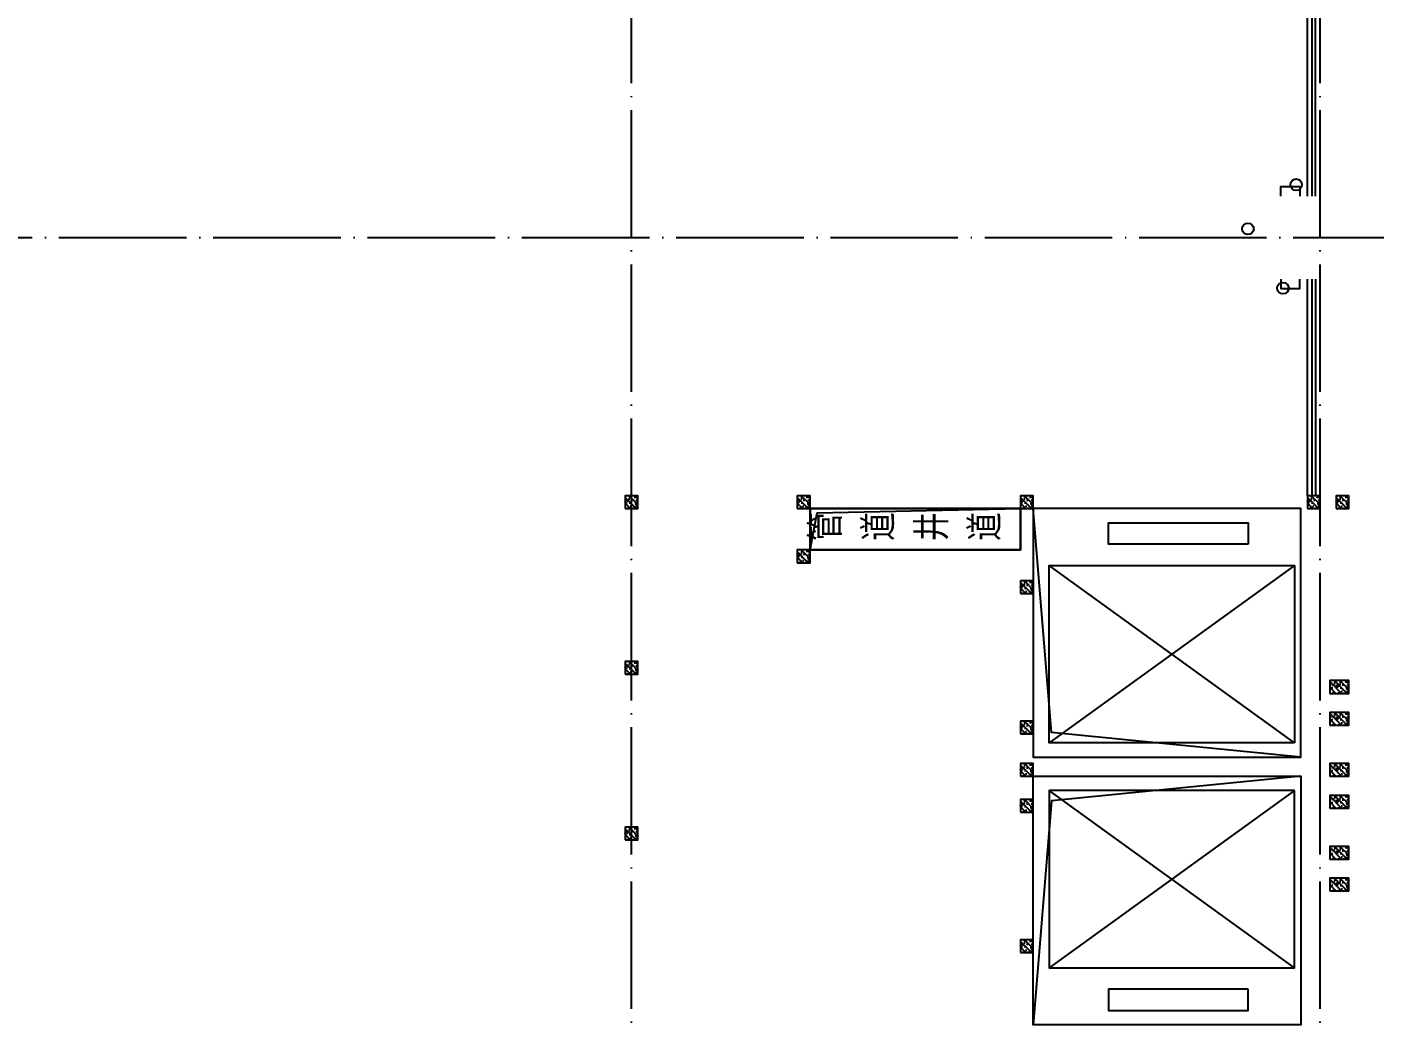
# Model space of a CAD drawing. Extents: x 6843040 to 15500510, y -6507076 to -4940511.
# Drawn here: x 8729963 to 8751243, y -5542852 to -5527201 of the extents above; entities that cross this region are included whole.
import ezdxf

# ---------------------------------------------------------------- set-up
doc = ezdxf.new("R2010")
doc.units = 0
doc.header["$LTSCALE"] = 1000
doc.header["$MEASUREMENT"] = 0
doc.linetypes.add('DOTE', pattern=[2.42, 2, -0.2, 0.02, -0.2])
for name, color, linetype in [('COLUMN', 10, 'Continuous'), ('DOTE', 8, 'DOTE'), ('E_LINE_6', 11, 'Continuous'), ('EVTR', 2, 'Continuous'), ('FLOOR', 9, 'Continuous'), ('plan-1', 40, 'Continuous'), ('plan-4', 6, 'Continuous'), ('PUB_HATCH', 8, 'Continuous'), ('RAIL', 163, 'Continuous'), ('S_SURFACE', 6, 'Continuous'), ('VPIPE-雨水', 4, 'Continuous'), ('建筑细线', 5, 'Continuous')]:
    doc.layers.add(name, color=color, linetype=linetype)
doc.styles.add('_HZTXT', font='SIMPLEX', dxfattribs={"width": 0.9, "bigfont": 'HZTXT'})

# ---------------------------------------------------------------- blocks, each defined once
blk = doc.blocks.new('Z$W@#425C139F')
at = {"layer": 'plan-4'}
for p, q in [((0, 0), (0, 3300)), ((0, 3300), (650, 3300)), ((650, 3300), (650, 0)), ((650, 0), (0, 0))]:
    blk.add_line(p, q, dxfattribs=at)
at = {"layer": 'plan-4', "insert": (142, 3300), "char_height": 500, "width": 48.63, "attachment_point": 1, "style": '_HZTXT'}
blk.add_mtext('管\\P道\\P井\\P道', dxfattribs=at)
blk = doc.blocks.new('5层构造柱0911')
at = {"layer": 'PUB_HATCH'}
h = blk.add_hatch(dxfattribs=at)
h.set_pattern_fill('钢筋混凝土', color=256, scale=25, angle=90, style=0)
h.set_pattern_definition([(134.999998, (-187066.35, -248531.92), (-44.194175, -44.194172), []), (140, (-187066.35, -248531.92), (15.68804, 179.315045), [18.75, -206.25]), (85, (-187066.35, -248531.92), (-188.048035, -34.68783), [15, -165]), (190.4514, (-187065.04, -248516.98), (-172.35988, 144.62735), [15.93505, -175.28553]), (136.1842, (-187116.35, -248531.92), (41.37976, 266.81026), [28.125, -309.375]), (186.6356, (-187112.9, -248509.68), (-243.52946, 233.66568), [23.90257, -262.92825]), (81.1842, (-187116.35, -248531.92), (-243.52964, 233.6655), [22.5, -247.5]), (111, (-187103.85, -248506.92), (100.65473, 149.22676), [18.75, -206.25]), (56, (-187103.85, -248506.92), (-181.28751, 60.82884), [15, -165]), (161.4514, (-187095.46, -248494.48), (-80.63262, 210.05566), [15.93505, -175.28553]), (127.499998, (-187066.35, -248531.92), (-83.223463, 3.039967), [0, -163, 0, -167.5, 0, -165.625]), (97.499998, (-187066.35, -248531.92), (-98.602926, 65.767388), [0, -95.5, 0, -159.25, 0, -63.125]), (57.499998, (-187066.35, -248587.67), (5.638722, 133.455609), [0, -62.5, 0, -195, 0, -258.75]), (47.499998, (-187066.35, -248612.67), (-25.02624, 145.796543), [0, -81.25, 0, -129.5, 0, -183.75])])
edge = h.paths.add_edge_path()
edge.add_line((119350, 18950), (119150, 18950))
edge.add_line((119350, 18950), (119350, 19150))
edge.add_line((119350, 19150), (119150, 19150))
edge.add_line((119150, 19150), (119150, 18950))
h = blk.add_hatch(dxfattribs=at)
h.set_pattern_fill('钢筋混凝土', color=256, scale=25, angle=90, style=0)
h.set_pattern_definition([(134.999998, (-184366.384, -248531.92), (-44.194175, -44.194172), []), (140, (-184366.38, -248531.92), (15.68804, 179.315045), [18.75, -206.25]), (85, (-184366.38, -248531.92), (-188.048035, -34.68783), [15, -165]), (190.4514, (-184365.08, -248516.98), (-172.35988, 144.62735), [15.93505, -175.28553]), (136.1842, (-184416.38, -248531.92), (41.37976, 266.81026), [28.125, -309.375]), (186.6356, (-184412.94, -248509.68), (-243.52946, 233.66568), [23.90257, -262.92825]), (81.1842, (-184416.38, -248531.92), (-243.52964, 233.6655), [22.5, -247.5]), (111, (-184403.88, -248506.92), (100.65473, 149.22676), [18.75, -206.25]), (56, (-184403.88, -248506.92), (-181.28751, 60.82884), [15, -165]), (161.4514, (-184395.5, -248494.48), (-80.63262, 210.05566), [15.93505, -175.28553]), (127.499998, (-184366.384, -248531.92), (-83.223463, 3.039967), [0, -163, 0, -167.5, 0, -165.625]), (97.499998, (-184366.38, -248531.92), (-98.602926, 65.767388), [0, -95.5, 0, -159.25, 0, -63.125]), (57.499998, (-184366.384, -248587.67), (5.638722, 133.455609), [0, -62.5, 0, -195, 0, -258.75]), (47.499998, (-184366.38, -248612.67), (-25.02624, 145.796543), [0, -81.25, 0, -129.5, 0, -183.75])])
edge = h.paths.add_edge_path()
edge.add_line((122050, 18950), (121850, 18950))
edge.add_line((122050, 18950), (122050, 19150))
edge.add_line((122050, 19150), (121850, 19150))
edge.add_line((121850, 19150), (121850, 18950))
h = blk.add_hatch(dxfattribs=at)
h.set_pattern_fill('钢筋混凝土', color=256, scale=25, angle=90, style=0)
h.set_pattern_definition([(134.999998, (-180866.357, -248531.52), (-44.194175, -44.194172), []), (140, (-180866.36, -248531.52), (15.68804, 179.315045), [18.75, -206.25]), (85, (-180866.36, -248531.52), (-188.048035, -34.68783), [15, -165]), (190.4514, (-180865.05, -248516.58), (-172.35988, 144.62735), [15.93505, -175.28553]), (136.1842, (-180916.36, -248531.52), (41.37976, 266.81026), [28.125, -309.375]), (186.6356, (-180912.9, -248509.28), (-243.52946, 233.66568), [23.90257, -262.92825]), (81.1842, (-180916.36, -248531.52), (-243.52964, 233.6655), [22.5, -247.5]), (111, (-180903.86, -248506.52), (100.65473, 149.22676), [18.75, -206.25]), (56, (-180903.86, -248506.52), (-181.28751, 60.82884), [15, -165]), (161.4514, (-180895.47, -248494.08), (-80.63262, 210.05566), [15.93505, -175.28553]), (127.499998, (-180866.357, -248531.52), (-83.223463, 3.039967), [0, -163, 0, -167.5, 0, -165.625]), (97.499998, (-180866.36, -248531.52), (-98.602926, 65.767388), [0, -95.5, 0, -159.25, 0, -63.125]), (57.499998, (-180866.36, -248587.27), (5.638722, 133.455609), [0, -62.5, 0, -195, 0, -258.75]), (47.499998, (-180866.36, -248612.27), (-25.02624, 145.796543), [0, -81.25, 0, -129.5, 0, -183.75])])
edge = h.paths.add_edge_path()
edge.add_line((125550, 18950), (125350, 18950))
edge.add_line((125550, 18950), (125550, 19150))
edge.add_line((125550, 19150), (125350, 19150))
edge.add_line((125350, 19150), (125350, 18950))
h = blk.add_hatch(dxfattribs=at)
h.set_pattern_fill('钢筋混凝土', color=256, scale=25, angle=90, style=0)
h.set_pattern_definition([(134.999998, (-176366.35, -248531.92), (-44.194175, -44.194172), []), (140, (-176366.35, -248531.92), (15.68804, 179.315045), [18.75, -206.25]), (85, (-176366.35, -248531.92), (-188.048035, -34.68783), [15, -165]), (190.4514, (-176365.04, -248516.98), (-172.35988, 144.62735), [15.93505, -175.28553]), (136.1842, (-176416.35, -248531.92), (41.37976, 266.81026), [28.125, -309.375]), (186.6356, (-176412.9, -248509.68), (-243.52946, 233.66568), [23.90257, -262.92825]), (81.1842, (-176416.35, -248531.92), (-243.52964, 233.6655), [22.5, -247.5]), (111, (-176403.85, -248506.92), (100.65473, 149.22676), [18.75, -206.25]), (56, (-176403.85, -248506.92), (-181.28751, 60.82884), [15, -165]), (161.4514, (-176395.46, -248494.48), (-80.63262, 210.05566), [15.93505, -175.28553]), (127.499998, (-176366.35, -248531.92), (-83.223463, 3.039967), [0, -163, 0, -167.5, 0, -165.625]), (97.499998, (-176366.35, -248531.92), (-98.602926, 65.767388), [0, -95.5, 0, -159.25, 0, -63.125]), (57.499998, (-176366.35, -248587.67), (5.638722, 133.455609), [0, -62.5, 0, -195, 0, -258.75]), (47.499998, (-176366.35, -248612.67), (-25.02624, 145.796543), [0, -81.25, 0, -129.5, 0, -183.75])])
edge = h.paths.add_edge_path()
edge.add_line((130050, 18950), (129850, 18950))
edge.add_line((130050, 18950), (130050, 19150))
edge.add_line((130050, 19150), (129850, 19150))
edge.add_line((129850, 19150), (129850, 18950))
h = blk.add_hatch(dxfattribs=at)
h.set_pattern_fill('钢筋混凝土', color=256, scale=25, angle=90, style=0)
h.set_pattern_definition([(134.999998, (-175916.384, -248531.92), (-44.194175, -44.194172), []), (140, (-175916.38, -248531.92), (15.68804, 179.315045), [18.75, -206.25]), (85, (-175916.38, -248531.92), (-188.048035, -34.68783), [15, -165]), (190.4514, (-175915.08, -248516.98), (-172.35988, 144.62735), [15.93505, -175.28553]), (136.1842, (-175966.38, -248531.92), (41.37976, 266.81026), [28.125, -309.375]), (186.6356, (-175962.94, -248509.68), (-243.52946, 233.66568), [23.90257, -262.92825]), (81.1842, (-175966.38, -248531.92), (-243.52964, 233.6655), [22.5, -247.5]), (111, (-175953.88, -248506.92), (100.65473, 149.22676), [18.75, -206.25]), (56, (-175953.88, -248506.92), (-181.28751, 60.82884), [15, -165]), (161.4514, (-175945.5, -248494.48), (-80.63262, 210.05566), [15.93505, -175.28553]), (127.499998, (-175916.384, -248531.92), (-83.223463, 3.039967), [0, -163, 0, -167.5, 0, -165.625]), (97.499998, (-175916.38, -248531.92), (-98.602926, 65.767388), [0, -95.5, 0, -159.25, 0, -63.125]), (57.499998, (-175916.384, -248587.67), (5.638722, 133.455609), [0, -62.5, 0, -195, 0, -258.75]), (47.499998, (-175916.38, -248612.67), (-25.02624, 145.796543), [0, -81.25, 0, -129.5, 0, -183.75])])
edge = h.paths.add_edge_path()
edge.add_line((130500, 18950), (130300, 18950))
edge.add_line((130500, 18950), (130500, 19150))
edge.add_line((130500, 19150), (130300, 19150))
edge.add_line((130300, 19150), (130300, 18950))
h = blk.add_hatch(dxfattribs=at)
h.set_pattern_fill('钢筋混凝土', color=256, scale=25, angle=90, style=0)
h.set_pattern_definition([(134.999998, (-184366.384, -249382), (-44.194175, -44.194172), []), (140, (-184366.38, -249382), (15.68804, 179.315045), [18.75, -206.25]), (85, (-184366.38, -249382), (-188.048035, -34.68783), [15, -165]), (190.4514, (-184365.08, -249367.06), (-172.35988, 144.62735), [15.93505, -175.28553]), (136.1842, (-184416.38, -249382), (41.37976, 266.81026), [28.125, -309.375]), (186.6356, (-184412.94, -249359.76), (-243.52946, 233.66568), [23.90257, -262.92825]), (81.1842, (-184416.38, -249382), (-243.52964, 233.6655), [22.5, -247.5]), (111, (-184403.88, -249357), (100.65473, 149.22676), [18.75, -206.25]), (56, (-184403.88, -249357), (-181.28751, 60.82884), [15, -165]), (161.4514, (-184395.5, -249344.56), (-80.63262, 210.05566), [15.93505, -175.28553]), (127.499998, (-184366.384, -249382), (-83.223463, 3.039967), [0, -163, 0, -167.5, 0, -165.625]), (97.499998, (-184366.38, -249382), (-98.602926, 65.767388), [0, -95.5, 0, -159.25, 0, -63.125]), (57.499998, (-184366.384, -249437.75), (5.638722, 133.455609), [0, -62.5, 0, -195, 0, -258.75]), (47.499998, (-184366.38, -249462.75), (-25.02624, 145.796543), [0, -81.25, 0, -129.5, 0, -183.75])])
edge = h.paths.add_edge_path()
edge.add_line((122050, 18100), (121850, 18100))
edge.add_line((122050, 18100), (122050, 18300))
edge.add_line((122050, 18300), (121850, 18300))
edge.add_line((121850, 18300), (121850, 18100))
h = blk.add_hatch(dxfattribs=at)
h.set_pattern_fill('钢筋混凝土', color=256, scale=25, angle=90, style=0)
h.set_pattern_definition([(134.999998, (-180866.384, -249866.92), (-44.194175, -44.194172), []), (140, (-180866.38, -249866.92), (15.68804, 179.315045), [18.75, -206.25]), (85, (-180866.38, -249866.92), (-188.048035, -34.68783), [15, -165]), (190.4514, (-180865.08, -249851.98), (-172.35988, 144.62735), [15.93505, -175.28553]), (136.1842, (-180916.38, -249866.92), (41.37976, 266.81026), [28.125, -309.375]), (186.6356, (-180912.94, -249844.68), (-243.52946, 233.66568), [23.90257, -262.92825]), (81.1842, (-180916.38, -249866.92), (-243.52964, 233.6655), [22.5, -247.5]), (111, (-180903.88, -249841.92), (100.65473, 149.22676), [18.75, -206.25]), (56, (-180903.88, -249841.92), (-181.28751, 60.82884), [15, -165]), (161.4514, (-180895.5, -249829.48), (-80.63262, 210.05566), [15.93505, -175.28553]), (127.499998, (-180866.384, -249866.92), (-83.223463, 3.039967), [0, -163, 0, -167.5, 0, -165.625]), (97.499998, (-180866.38, -249866.92), (-98.602926, 65.767388), [0, -95.5, 0, -159.25, 0, -63.125]), (57.499998, (-180866.384, -249922.67), (5.638722, 133.455609), [0, -62.5, 0, -195, 0, -258.75]), (47.499998, (-180866.38, -249947.67), (-25.02624, 145.796543), [0, -81.25, 0, -129.5, 0, -183.75])])
edge = h.paths.add_edge_path()
edge.add_line((125550, 17615), (125350, 17615))
edge.add_line((125550, 17615), (125550, 17815))
edge.add_line((125550, 17815), (125350, 17815))
edge.add_line((125350, 17815), (125350, 17615))
h = blk.add_hatch(dxfattribs=at)
h.set_pattern_fill('钢筋混凝土', color=256, scale=25, angle=90, style=0)
h.set_pattern_definition([(134.999998, (-187066.35, -251131.52), (-44.194175, -44.194172), []), (140, (-187066.35, -251131.52), (15.68804, 179.315045), [18.75, -206.25]), (85, (-187066.35, -251131.52), (-188.048035, -34.68783), [15, -165]), (190.4514, (-187065.04, -251116.58), (-172.35988, 144.62735), [15.93505, -175.28553]), (136.1842, (-187116.35, -251131.52), (41.37976, 266.81026), [28.125, -309.375]), (186.6356, (-187112.9, -251109.28), (-243.52946, 233.66568), [23.90257, -262.92825]), (81.1842, (-187116.35, -251131.52), (-243.52964, 233.6655), [22.5, -247.5]), (111, (-187103.85, -251106.52), (100.65473, 149.22676), [18.75, -206.25]), (56, (-187103.85, -251106.52), (-181.28751, 60.82884), [15, -165]), (161.4514, (-187095.46, -251094.08), (-80.63262, 210.05566), [15.93505, -175.28553]), (127.499998, (-187066.35, -251131.52), (-83.223463, 3.039967), [0, -163, 0, -167.5, 0, -165.625]), (97.499998, (-187066.35, -251131.52), (-98.602926, 65.767388), [0, -95.5, 0, -159.25, 0, -63.125]), (57.499998, (-187066.35, -251187.27), (5.638722, 133.455609), [0, -62.5, 0, -195, 0, -258.75]), (47.499998, (-187066.35, -251212.27), (-25.02624, 145.796543), [0, -81.25, 0, -129.5, 0, -183.75])])
edge = h.paths.add_edge_path()
edge.add_line((119350, 16350), (119150, 16350))
edge.add_line((119350, 16350), (119350, 16550))
edge.add_line((119350, 16550), (119150, 16550))
edge.add_line((119150, 16550), (119150, 16350))
h = blk.add_hatch(dxfattribs=at)
h.set_pattern_fill('钢筋混凝土', color=256, scale=25, angle=90, style=0)
h.set_pattern_definition([(134.999998, (-175916.384, -251431.52), (-44.194175, -44.194172), []), (140, (-175916.38, -251431.52), (15.68804, 179.315045), [18.75, -206.25]), (85, (-175916.38, -251431.52), (-188.048035, -34.68783), [15, -165]), (190.4514, (-175915.08, -251416.58), (-172.35988, 144.62735), [15.93505, -175.28553]), (136.1842, (-175966.38, -251431.52), (41.37976, 266.81026), [28.125, -309.375]), (186.6356, (-175962.94, -251409.28), (-243.52946, 233.66568), [23.90257, -262.92825]), (81.1842, (-175966.38, -251431.52), (-243.52964, 233.6655), [22.5, -247.5]), (111, (-175953.88, -251406.52), (100.65473, 149.22676), [18.75, -206.25]), (56, (-175953.88, -251406.52), (-181.28751, 60.82884), [15, -165]), (161.4514, (-175945.5, -251394.08), (-80.63262, 210.05566), [15.93505, -175.28553]), (127.499998, (-175916.384, -251431.52), (-83.223463, 3.039967), [0, -163, 0, -167.5, 0, -165.625]), (97.499998, (-175916.38, -251431.52), (-98.602926, 65.767388), [0, -95.5, 0, -159.25, 0, -63.125]), (57.499998, (-175916.384, -251487.27), (5.638722, 133.455609), [0, -62.5, 0, -195, 0, -258.75]), (47.499998, (-175916.38, -251512.27), (-25.02624, 145.796543), [0, -81.25, 0, -129.5, 0, -183.75])])
edge = h.paths.add_edge_path()
edge.add_line((130500, 16050), (130200, 16050))
edge.add_line((130500, 16050), (130500, 16250))
edge.add_line((130500, 16250), (130200, 16250))
edge.add_line((130200, 16250), (130200, 16050))
h = blk.add_hatch(dxfattribs=at)
h.set_pattern_fill('钢筋混凝土', color=256, scale=25, angle=90, style=0)
h.set_pattern_definition([(134.999998, (-175916.384, -251931.52), (-44.194175, -44.194172), []), (140, (-175916.38, -251931.52), (15.68804, 179.315045), [18.75, -206.25]), (85, (-175916.38, -251931.52), (-188.048035, -34.68783), [15, -165]), (190.4514, (-175915.08, -251916.58), (-172.35988, 144.62735), [15.93505, -175.28553]), (136.1842, (-175966.38, -251931.52), (41.37976, 266.81026), [28.125, -309.375]), (186.6356, (-175962.94, -251909.28), (-243.52946, 233.66568), [23.90257, -262.92825]), (81.1842, (-175966.38, -251931.52), (-243.52964, 233.6655), [22.5, -247.5]), (111, (-175953.88, -251906.52), (100.65473, 149.22676), [18.75, -206.25]), (56, (-175953.88, -251906.52), (-181.28751, 60.82884), [15, -165]), (161.4514, (-175945.5, -251894.08), (-80.63262, 210.05566), [15.93505, -175.28553]), (127.499998, (-175916.384, -251931.52), (-83.223463, 3.039967), [0, -163, 0, -167.5, 0, -165.625]), (97.499998, (-175916.38, -251931.52), (-98.602926, 65.767388), [0, -95.5, 0, -159.25, 0, -63.125]), (57.499998, (-175916.384, -251987.27), (5.638722, 133.455609), [0, -62.5, 0, -195, 0, -258.75]), (47.499998, (-175916.38, -252012.27), (-25.02624, 145.796543), [0, -81.25, 0, -129.5, 0, -183.75])])
edge = h.paths.add_edge_path()
edge.add_line((130500, 15550), (130200, 15550))
edge.add_line((130500, 15550), (130500, 15750))
edge.add_line((130500, 15750), (130200, 15750))
edge.add_line((130200, 15750), (130200, 15550))
h = blk.add_hatch(dxfattribs=at)
h.set_pattern_fill('钢筋混凝土', color=256, scale=25, angle=90, style=0)
h.set_pattern_definition([(134.999998, (-180866.384, -252066.92), (-44.194175, -44.194172), []), (140, (-180866.38, -252066.92), (15.68804, 179.315045), [18.75, -206.25]), (85, (-180866.38, -252066.92), (-188.048035, -34.68783), [15, -165]), (190.4514, (-180865.08, -252051.98), (-172.35988, 144.62735), [15.93505, -175.28553]), (136.1842, (-180916.38, -252066.92), (41.37976, 266.81026), [28.125, -309.375]), (186.6356, (-180912.94, -252044.68), (-243.52946, 233.66568), [23.90257, -262.92825]), (81.1842, (-180916.38, -252066.92), (-243.52964, 233.6655), [22.5, -247.5]), (111, (-180903.88, -252041.92), (100.65473, 149.22676), [18.75, -206.25]), (56, (-180903.88, -252041.92), (-181.28751, 60.82884), [15, -165]), (161.4514, (-180895.5, -252029.48), (-80.63262, 210.05566), [15.93505, -175.28553]), (127.499998, (-180866.384, -252066.92), (-83.223463, 3.039967), [0, -163, 0, -167.5, 0, -165.625]), (97.499998, (-180866.38, -252066.92), (-98.602926, 65.767388), [0, -95.5, 0, -159.25, 0, -63.125]), (57.499998, (-180866.384, -252122.67), (5.638722, 133.455609), [0, -62.5, 0, -195, 0, -258.75]), (47.499998, (-180866.38, -252147.67), (-25.02624, 145.796543), [0, -81.25, 0, -129.5, 0, -183.75])])
edge = h.paths.add_edge_path()
edge.add_line((125550, 15415), (125350, 15415))
edge.add_line((125550, 15415), (125550, 15615))
edge.add_line((125550, 15615), (125350, 15615))
edge.add_line((125350, 15615), (125350, 15415))
h = blk.add_hatch(dxfattribs=at)
h.set_pattern_fill('钢筋混凝土', color=256, scale=25, angle=90, style=0)
h.set_pattern_definition([(134.999998, (-180866.357, -252731.52), (-44.194175, -44.194172), []), (140, (-180866.36, -252731.52), (15.68804, 179.315045), [18.75, -206.25]), (85, (-180866.36, -252731.52), (-188.048035, -34.68783), [15, -165]), (190.4514, (-180865.05, -252716.58), (-172.35988, 144.62735), [15.93505, -175.28553]), (136.1842, (-180916.36, -252731.52), (41.37976, 266.81026), [28.125, -309.375]), (186.6356, (-180912.9, -252709.28), (-243.52946, 233.66568), [23.90257, -262.92825]), (81.1842, (-180916.36, -252731.52), (-243.52964, 233.6655), [22.5, -247.5]), (111, (-180903.86, -252706.52), (100.65473, 149.22676), [18.75, -206.25]), (56, (-180903.86, -252706.52), (-181.28751, 60.82884), [15, -165]), (161.4514, (-180895.47, -252694.08), (-80.63262, 210.05566), [15.93505, -175.28553]), (127.499998, (-180866.357, -252731.52), (-83.223463, 3.039967), [0, -163, 0, -167.5, 0, -165.625]), (97.499998, (-180866.36, -252731.52), (-98.602926, 65.767388), [0, -95.5, 0, -159.25, 0, -63.125]), (57.499998, (-180866.36, -252787.27), (5.638722, 133.455609), [0, -62.5, 0, -195, 0, -258.75]), (47.499998, (-180866.36, -252812.27), (-25.02624, 145.796543), [0, -81.25, 0, -129.5, 0, -183.75])])
edge = h.paths.add_edge_path()
edge.add_line((125550, 14750), (125350, 14750))
edge.add_line((125550, 14750), (125550, 14950))
edge.add_line((125550, 14950), (125350, 14950))
edge.add_line((125350, 14950), (125350, 14750))
h = blk.add_hatch(dxfattribs=at)
h.set_pattern_fill('钢筋混凝土', color=256, scale=25, angle=90, style=0)
h.set_pattern_definition([(134.999998, (-175916.384, -252731.516), (-44.194175, -44.194172), []), (140, (-175916.38, -252731.52), (15.68804, 179.315045), [18.75, -206.25]), (85, (-175916.38, -252731.52), (-188.048035, -34.68783), [15, -165]), (190.4514, (-175915.08, -252716.57), (-172.35988, 144.62735), [15.93505, -175.28553]), (136.1842, (-175966.38, -252731.52), (41.37976, 266.81026), [28.125, -309.375]), (186.6356, (-175962.94, -252709.28), (-243.52946, 233.66568), [23.90257, -262.92825]), (81.1842, (-175966.38, -252731.52), (-243.52964, 233.6655), [22.5, -247.5]), (111, (-175953.88, -252706.52), (100.65473, 149.22676), [18.75, -206.25]), (56, (-175953.88, -252706.52), (-181.28751, 60.82884), [15, -165]), (161.4514, (-175945.5, -252694.08), (-80.63262, 210.05566), [15.93505, -175.28553]), (127.499998, (-175916.384, -252731.516), (-83.223463, 3.039967), [0, -163, 0, -167.5, 0, -165.625]), (97.499998, (-175916.38, -252731.52), (-98.602926, 65.767388), [0, -95.5, 0, -159.25, 0, -63.125]), (57.499998, (-175916.384, -252787.266), (5.638722, 133.455609), [0, -62.5, 0, -195, 0, -258.75]), (47.499998, (-175916.38, -252812.27), (-25.02624, 145.796543), [0, -81.25, 0, -129.5, 0, -183.75])])
edge = h.paths.add_edge_path()
edge.add_line((130500, 14750), (130200, 14750))
edge.add_line((130500, 14750), (130500, 14950))
edge.add_line((130500, 14950), (130200, 14950))
edge.add_line((130200, 14950), (130200, 14750))
h = blk.add_hatch(dxfattribs=at)
h.set_pattern_fill('钢筋混凝土', color=256, scale=25, angle=90, style=0)
h.set_pattern_definition([(134.999998, (-180866.384, -253296.92), (-44.194175, -44.194172), []), (140, (-180866.38, -253296.92), (15.68804, 179.315045), [18.75, -206.25]), (85, (-180866.38, -253296.92), (-188.048035, -34.68783), [15, -165]), (190.4514, (-180865.08, -253281.98), (-172.35988, 144.62735), [15.93505, -175.28553]), (136.1842, (-180916.38, -253296.92), (41.37976, 266.81026), [28.125, -309.375]), (186.6356, (-180912.94, -253274.68), (-243.52946, 233.66568), [23.90257, -262.92825]), (81.1842, (-180916.38, -253296.92), (-243.52964, 233.6655), [22.5, -247.5]), (111, (-180903.88, -253271.92), (100.65473, 149.22676), [18.75, -206.25]), (56, (-180903.88, -253271.92), (-181.28751, 60.82884), [15, -165]), (161.4514, (-180895.5, -253259.48), (-80.63262, 210.05566), [15.93505, -175.28553]), (127.499998, (-180866.384, -253296.92), (-83.223463, 3.039967), [0, -163, 0, -167.5, 0, -165.625]), (97.499998, (-180866.38, -253296.92), (-98.602926, 65.767388), [0, -95.5, 0, -159.25, 0, -63.125]), (57.499998, (-180866.384, -253352.67), (5.638722, 133.455609), [0, -62.5, 0, -195, 0, -258.75]), (47.499998, (-180866.38, -253377.67), (-25.02624, 145.796543), [0, -81.25, 0, -129.5, 0, -183.75])])
edge = h.paths.add_edge_path()
edge.add_line((125550, 14185), (125350, 14185))
edge.add_line((125550, 14185), (125550, 14385))
edge.add_line((125550, 14385), (125350, 14385))
edge.add_line((125350, 14385), (125350, 14185))
h = blk.add_hatch(dxfattribs=at)
h.set_pattern_fill('钢筋混凝土', color=256, scale=25, angle=90, style=0)
h.set_pattern_definition([(134.999998, (-175916.38, -253231.52), (-44.194175, -44.194172), []), (140, (-175916.38, -253231.52), (15.68804, 179.315045), [18.75, -206.25]), (85, (-175916.38, -253231.52), (-188.048035, -34.68783), [15, -165]), (190.4514, (-175915.07, -253216.58), (-172.35988, 144.62735), [15.93505, -175.28553]), (136.1842, (-175966.38, -253231.52), (41.37976, 266.81026), [28.125, -309.375]), (186.6356, (-175962.93, -253209.29), (-243.52946, 233.66568), [23.90257, -262.92825]), (81.1842, (-175966.38, -253231.52), (-243.52964, 233.6655), [22.5, -247.5]), (111, (-175953.88, -253206.52), (100.65473, 149.22676), [18.75, -206.25]), (56, (-175953.88, -253206.52), (-181.28751, 60.82884), [15, -165]), (161.4514, (-175945.5, -253194.08), (-80.63262, 210.05566), [15.93505, -175.28553]), (127.499998, (-175916.38, -253231.52), (-83.223463, 3.039967), [0, -163, 0, -167.5, 0, -165.625]), (97.499998, (-175916.38, -253231.52), (-98.602926, 65.767388), [0, -95.5, 0, -159.25, 0, -63.125]), (57.499998, (-175916.38, -253287.27), (5.638722, 133.455609), [0, -62.5, 0, -195, 0, -258.75]), (47.499998, (-175916.38, -253312.27), (-25.02624, 145.796543), [0, -81.25, 0, -129.5, 0, -183.75])])
edge = h.paths.add_edge_path()
edge.add_line((130500, 14250), (130200, 14250))
edge.add_line((130500, 14250), (130500, 14450))
edge.add_line((130500, 14450), (130200, 14450))
edge.add_line((130200, 14450), (130200, 14250))
h = blk.add_hatch(dxfattribs=at)
h.set_pattern_fill('钢筋混凝土', color=256, scale=25, angle=90, style=0)
h.set_pattern_definition([(134.999998, (-187066.35, -253731.52), (-44.194175, -44.194172), []), (140, (-187066.35, -253731.52), (15.68804, 179.315045), [18.75, -206.25]), (85, (-187066.35, -253731.52), (-188.048035, -34.68783), [15, -165]), (190.4514, (-187065.04, -253716.58), (-172.35988, 144.62735), [15.93505, -175.28553]), (136.1842, (-187116.35, -253731.52), (41.37976, 266.81026), [28.125, -309.375]), (186.6356, (-187112.9, -253709.28), (-243.52946, 233.66568), [23.90257, -262.92825]), (81.1842, (-187116.35, -253731.52), (-243.52964, 233.6655), [22.5, -247.5]), (111, (-187103.85, -253706.52), (100.65473, 149.22676), [18.75, -206.25]), (56, (-187103.85, -253706.52), (-181.28751, 60.82884), [15, -165]), (161.4514, (-187095.46, -253694.08), (-80.63262, 210.05566), [15.93505, -175.28553]), (127.499998, (-187066.35, -253731.52), (-83.223463, 3.039967), [0, -163, 0, -167.5, 0, -165.625]), (97.499998, (-187066.35, -253731.52), (-98.602926, 65.767388), [0, -95.5, 0, -159.25, 0, -63.125]), (57.499998, (-187066.35, -253787.27), (5.638722, 133.455609), [0, -62.5, 0, -195, 0, -258.75]), (47.499998, (-187066.35, -253812.27), (-25.02624, 145.796543), [0, -81.25, 0, -129.5, 0, -183.75])])
edge = h.paths.add_edge_path()
edge.add_line((119350, 13750), (119150, 13750))
edge.add_line((119350, 13750), (119350, 13950))
edge.add_line((119350, 13950), (119150, 13950))
edge.add_line((119150, 13950), (119150, 13750))
h = blk.add_hatch(dxfattribs=at)
h.set_pattern_fill('钢筋混凝土', color=256, scale=25, angle=90, style=0)
h.set_pattern_definition([(134.999998, (-175916.384, -254031.52), (-44.194175, -44.194172), []), (140, (-175916.38, -254031.52), (15.68804, 179.315045), [18.75, -206.25]), (85, (-175916.38, -254031.52), (-188.048035, -34.68783), [15, -165]), (190.4514, (-175915.08, -254016.58), (-172.35988, 144.62735), [15.93505, -175.28553]), (136.1842, (-175966.38, -254031.52), (41.37976, 266.81026), [28.125, -309.375]), (186.6356, (-175962.94, -254009.29), (-243.52946, 233.66568), [23.90257, -262.92825]), (81.1842, (-175966.38, -254031.52), (-243.52964, 233.6655), [22.5, -247.5]), (111, (-175953.88, -254006.52), (100.65473, 149.22676), [18.75, -206.25]), (56, (-175953.88, -254006.52), (-181.28751, 60.82884), [15, -165]), (161.4514, (-175945.5, -253994.08), (-80.63262, 210.05566), [15.93505, -175.28553]), (127.499998, (-175916.384, -254031.52), (-83.223463, 3.039967), [0, -163, 0, -167.5, 0, -165.625]), (97.499998, (-175916.38, -254031.52), (-98.602926, 65.767388), [0, -95.5, 0, -159.25, 0, -63.125]), (57.499998, (-175916.384, -254087.27), (5.638722, 133.455609), [0, -62.5, 0, -195, 0, -258.75]), (47.499998, (-175916.38, -254112.27), (-25.02624, 145.796543), [0, -81.25, 0, -129.5, 0, -183.75])])
edge = h.paths.add_edge_path()
edge.add_line((130500, 13450), (130200, 13450))
edge.add_line((130500, 13450), (130500, 13650))
edge.add_line((130500, 13650), (130200, 13650))
edge.add_line((130200, 13650), (130200, 13450))
h = blk.add_hatch(dxfattribs=at)
h.set_pattern_fill('钢筋混凝土', color=256, scale=25, angle=90, style=0)
h.set_pattern_definition([(134.999998, (-175916.384, -254531.52), (-44.194175, -44.194172), []), (140, (-175916.38, -254531.52), (15.68804, 179.315045), [18.75, -206.25]), (85, (-175916.38, -254531.52), (-188.048035, -34.68783), [15, -165]), (190.4514, (-175915.08, -254516.58), (-172.35988, 144.62735), [15.93505, -175.28553]), (136.1842, (-175966.38, -254531.52), (41.37976, 266.81026), [28.125, -309.375]), (186.6356, (-175962.94, -254509.29), (-243.52946, 233.66568), [23.90257, -262.92825]), (81.1842, (-175966.38, -254531.52), (-243.52964, 233.6655), [22.5, -247.5]), (111, (-175953.88, -254506.52), (100.65473, 149.22676), [18.75, -206.25]), (56, (-175953.88, -254506.52), (-181.28751, 60.82884), [15, -165]), (161.4514, (-175945.5, -254494.08), (-80.63262, 210.05566), [15.93505, -175.28553]), (127.499998, (-175916.384, -254531.52), (-83.223463, 3.039967), [0, -163, 0, -167.5, 0, -165.625]), (97.499998, (-175916.38, -254531.52), (-98.602926, 65.767388), [0, -95.5, 0, -159.25, 0, -63.125]), (57.499998, (-175916.384, -254587.27), (5.638722, 133.455609), [0, -62.5, 0, -195, 0, -258.75]), (47.499998, (-175916.38, -254612.27), (-25.02624, 145.796543), [0, -81.25, 0, -129.5, 0, -183.75])])
edge = h.paths.add_edge_path()
edge.add_line((130500, 12950), (130200, 12950))
edge.add_line((130500, 12950), (130500, 13150))
edge.add_line((130500, 13150), (130200, 13150))
edge.add_line((130200, 13150), (130200, 12950))
h = blk.add_hatch(dxfattribs=at)
h.set_pattern_fill('钢筋混凝土', color=256, scale=25, angle=90, style=0)
h.set_pattern_definition([(134.999998, (-180866.384, -255496.92), (-44.194175, -44.194172), []), (140, (-180866.38, -255496.92), (15.68804, 179.315045), [18.75, -206.25]), (85, (-180866.38, -255496.92), (-188.048035, -34.68783), [15, -165]), (190.4514, (-180865.08, -255481.98), (-172.35988, 144.62735), [15.93505, -175.28553]), (136.1842, (-180916.38, -255496.92), (41.37976, 266.81026), [28.125, -309.375]), (186.6356, (-180912.94, -255474.68), (-243.52946, 233.66568), [23.90257, -262.92825]), (81.1842, (-180916.38, -255496.92), (-243.52964, 233.6655), [22.5, -247.5]), (111, (-180903.88, -255471.92), (100.65473, 149.22676), [18.75, -206.25]), (56, (-180903.88, -255471.92), (-181.28751, 60.82884), [15, -165]), (161.4514, (-180895.5, -255459.48), (-80.63262, 210.05566), [15.93505, -175.28553]), (127.499998, (-180866.384, -255496.92), (-83.223463, 3.039967), [0, -163, 0, -167.5, 0, -165.625]), (97.499998, (-180866.38, -255496.92), (-98.602926, 65.767388), [0, -95.5, 0, -159.25, 0, -63.125]), (57.499998, (-180866.384, -255552.67), (5.638722, 133.455609), [0, -62.5, 0, -195, 0, -258.75]), (47.499998, (-180866.38, -255577.67), (-25.02624, 145.796543), [0, -81.25, 0, -129.5, 0, -183.75])])
edge = h.paths.add_edge_path()
edge.add_line((125550, 11985), (125350, 11985))
edge.add_line((125550, 11985), (125550, 12185))
edge.add_line((125550, 12185), (125350, 12185))
edge.add_line((125350, 12185), (125350, 11985))
at = {"layer": 'COLUMN'}
for points in [[(119150, 18950), (119350, 18950), (119350, 19150), (119150, 19150)], [(121850, 18950), (122050, 18950), (122050, 19150), (121850, 19150)], [(125350, 18950), (125550, 18950), (125550, 19150), (125350, 19150)], [(129850, 18950), (130050, 18950), (130050, 19150), (129850, 19150)], [(130300, 18950), (130500, 18950), (130500, 19150), (130300, 19150)], [(121850, 18100), (122050, 18100), (122050, 18300), (121850, 18300)], [(125350, 17615), (125550, 17615), (125550, 17815), (125350, 17815)], [(119150, 16350), (119350, 16350), (119350, 16550), (119150, 16550)], [(130200, 16050), (130500, 16050), (130500, 16250), (130200, 16250)], [(130200, 15550), (130500, 15550), (130500, 15750), (130200, 15750)], [(125350, 15415), (125550, 15415), (125550, 15615), (125350, 15615)], [(125350, 14750), (125550, 14750), (125550, 14950), (125350, 14950)], [(130200, 14750), (130500, 14750), (130500, 14950), (130200, 14950)], [(125350, 14185), (125550, 14185), (125550, 14385), (125350, 14385)], [(130200, 14250), (130500, 14250), (130500, 14450), (130200, 14450)], [(119150, 13750), (119350, 13750), (119350, 13950), (119150, 13950)], [(130200, 13450), (130500, 13450), (130500, 13650), (130200, 13650)], [(130200, 12950), (130500, 12950), (130500, 13150), (130200, 13150)], [(125350, 11985), (125550, 11985), (125550, 12185), (125350, 12185)]]:
    blk.add_lwpolyline(points, close=True, dxfattribs=at)
blk = doc.blocks.new('5~6F手摇拉杆0912')
at = {"layer": 'S_SURFACE'}
for points in [[(8749626, -5529852), (8749626, -5529702), (8749926, -5529702), (8749926, -5529852)], [(8749626, -5531152), (8749626, -5531302), (8749926, -5531302), (8749926, -5531152)]]:
    blk.add_lwpolyline(points, dxfattribs=at)
blk = doc.blocks.new('五层排水消防0922')
at = {"layer": 'VPIPE-雨水'}
for centre in [(8749868, -5529673), (8749111, -5530364), (8749660, -5531295)]:
    blk.add_circle(centre, 90, dxfattribs=at)

msp = doc.modelspace()

# ---------------------------------------------------------------- linework, layer by layer
at = {"layer": 'DOTE'}
for p, q in [((8739442.9, -5554702), (8739442.9, -5485702.5)), ((8750242.9, -5554702), (8750242.9, -5485702.5)), ((8619142.9, -5530502), (8751242.9, -5530502))]:
    msp.add_line(p, q, dxfattribs=at)
at = {"layer": 'E_LINE_6'}
for points in [[(8742242.9, -5535402.5), (8745542.9, -5535402.5), (8745542.9, -5534752.4), (8742242.9, -5534752.4), (8742242.9, -5535402.5), (8742352.5, -5534822.5), (8745542.9, -5534752.4)], [(8749942.9, -5538652.4), (8749942.9, -5534752.4), (8745742.9, -5534752.4), (8745742.9, -5538652.4), (8749942.9, -5538652.4), (8746031.3, -5538266.1), (8745742.9, -5534752.4)], [(8749942.9, -5538952.4), (8749942.9, -5542852.4), (8745742.9, -5542852.4), (8745742.9, -5538952.4), (8749942.9, -5538952.4), (8746031.3, -5539338.7), (8745742.9, -5542852.4)]]:
    msp.add_lwpolyline(points, dxfattribs=at)
at = {"layer": 'EVTR'}
for p, q in [((8749842.9, -5535647.4), (8745992.9, -5538427.4)), ((8749842.9, -5538427.4), (8745992.9, -5535647.4)), ((8749842.9, -5541957.4), (8745992.9, -5539177.4)), ((8749842.9, -5539177.4), (8745992.9, -5541957.4))]:
    msp.add_line(p, q, dxfattribs=at)
for points in [[(8749112.9, -5535312.4), (8746922.9, -5535312.4), (8746922.9, -5534977.4), (8749112.9, -5534977.4)], [(8749842.9, -5538427.4), (8745992.9, -5538427.4), (8745992.9, -5535647.4), (8749842.9, -5535647.4)], [(8749842.9, -5539177.4), (8745992.9, -5539177.4), (8745992.9, -5541957.4), (8749842.9, -5541957.4)], [(8749112.9, -5542292.4), (8746922.9, -5542292.4), (8746922.9, -5542627.4), (8749112.9, -5542627.4)]]:
    msp.add_lwpolyline(points, close=True, dxfattribs=at)
at = {"layer": 'FLOOR'}
for points in [[(8750042.9, -5529852), (8750042.9, -5523901.8), (8750242.9, -5523901.8)], [(8750042.9, -5534552.4), (8750042.9, -5531152)]]:
    msp.add_lwpolyline(points, dxfattribs=at)
at = {"layer": 'RAIL'}
for points in [[(8750172.9, -5529852), (8750172.9, -5523971.8), (8750112.9, -5523971.8), (8750112.9, -5529852)], [(8750112.9, -5531152), (8750112.9, -5534552.4)], [(8750172.9, -5531152), (8750172.9, -5534552.4)]]:
    msp.add_lwpolyline(points, dxfattribs=at)

# ---------------------------------------------------------------- block references
at = {"layer": 'plan-1'}
for name in ['五层排水消防0922', '5~6F手摇拉杆0912']:
    msp.add_blockref(name, (0, 0), dxfattribs=at)
at = {"layer": 'plan-4', "rotation": 90}
msp.add_blockref('Z$W@#425C139F', (8745542.9, -5535402.5), dxfattribs=at)
at = {"layer": '建筑细线'}
msp.add_blockref('5层构造柱0911', (8620192.9, -5553702), dxfattribs=at)

doc.saveas('drawing.dxf')
